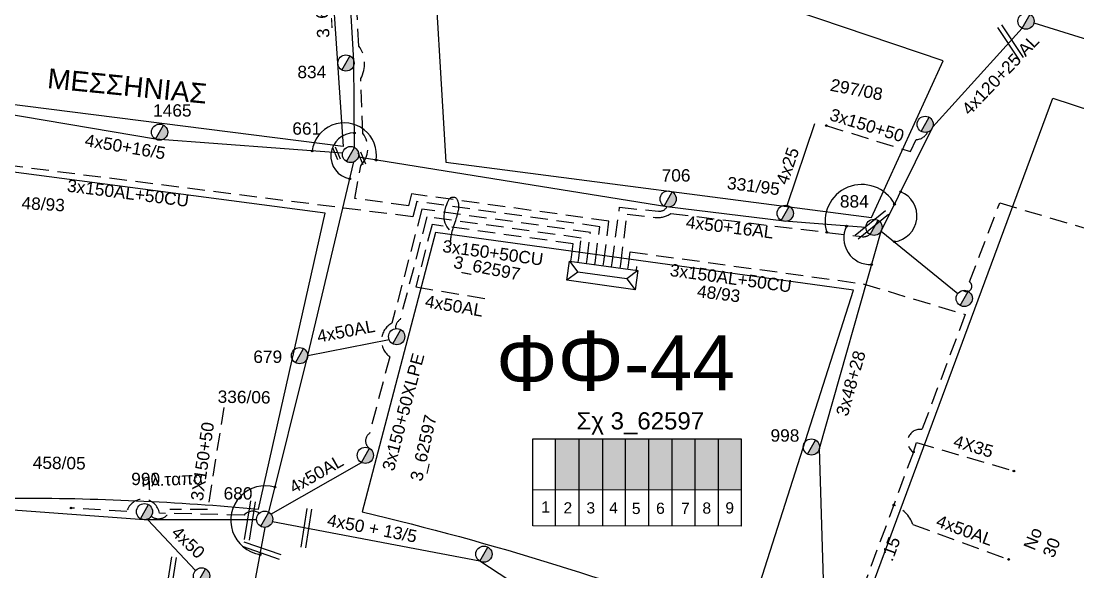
# Model space of a CAD drawing. Header units: millimetres. Extents: x 1421 to 7616, y 908 to 2861.
# Drawn here: x 5913.5 to 6067.1, y 2390.4 to 2470.5 of the extents above; entities that cross this region are included whole.
import ezdxf
from ezdxf.enums import TextEntityAlignment as Align

# ---------------------------------------------------------------- set-up
doc = ezdxf.new("R2010")
doc.units = ezdxf.units.MM
doc.linetypes.add('DASHED', pattern=[19.05, 12.7, -6.35])
for name, color, linetype, lineweight in [('3x150+50', 7, 'Continuous', 30), ('3x150+50 XLPE', 7, 'SYN_LINE', 30), ('3x48+28', 7, 'Continuous', 30), ('4X35', 7, 'DASHED', 30), ('4x50 + 13_5', 7, 'SYN_LINE', 30), ('4x50+16_5', 7, 'Continuous', 30), ('Άγνωστα', 7, 'Continuous', 30), ('Γυμνά εναέρια ΧΤ (3Φ) 4x50AL', 7, 'Continuous', 30), ('Γυμνά εναέρια ΧΤ και ΦΟΠ (3Φ)   4x50+16AL', 7, 'Continuous', 30), ('Εναέρια παροχή ΧΤ 4x25', 7, 'SYN_LINE', 30), ('Καλώδια ΧΤ   3x150+50CU', 7, 'DASHED', 30), ('Καλώδια ΧΤ   3x150AL+50CU', 7, 'DASHED', 30), ('Συνεστραμμένα ΧΤ   4x120+25 AL', 7, 'SYN_LINE', 30), ('Υπόγεια Καλώδια Δικτύου ΧΤ   .15', 7, 'DASHED', 30), ('Υπόγεια καλώδια Παροχών ΧΤ   4x50AL', 7, 'DASHED', 30)]:
    doc.layers.add(name, color=color, linetype=linetype, lineweight=lineweight)
for name, color, linetype in [('Pillar OTE', 7, 'Continuous'), ('TEXT ΚΑΛΩΔΙΩΝ', 7, 'Continuous'), ('ΑΓΝΩΣΤΟ ΕΝΑΕΡΙΟ ΚΑΛΩΔΙΟ', 7, 'Continuous'), ('ΑΓΝΩΣΤΟ ΥΠΟΓΕΙΟ ΚΑΛΩΔΙΟ', 7, 'DASHED'), ('Μηχανική τομή', 7, 'Continuous'), ('Στύλος ΦΜ', 7, 'Continuous'), ('Στύλος ΦΜ @ 1', 7, 'Continuous'), ('Συνδέσεις', 7, 'Continuous'), ('Τομή', 7, 'Continuous'), ('Υποσταθμός πόλεως', 7, 'Continuous'), ('Υπόβαθρο ΔΕΗ', 7, 'Continuous')]:
    doc.layers.add(name, color=color, linetype=linetype)
doc.styles.add('arial', font='ARIAL.TTF')
doc.styles.get("Standard").update_dxf_attribs({"font": 'ARIAL.TTF', "height": 1.8})
doc.linetypes.add('SYN_LINE', pattern='A,0.5,-0.0001,["/\\/\\/\\/",Standard,S=0.1,R=0,X=0,Y=-0.05],-0.25', length=0.7501)

# ---------------------------------------------------------------- blocks, each defined once
blk = doc.blocks.new('ΥΠΑΡΧΩΝ ΤΣΙΜΕΝΤΕΝΙΟΣ ΣΤΥΛΟΣ')
at = {"layer": 'Στύλος ΦΜ'}
blk.add_hatch(color=7, dxfattribs=at).paths.add_polyline_path([(-1.29, -2.28, 0.574793), (2.62, 0, 0.268822), (1.3, 2.27)])
at = {"layer": 'Στύλος ΦΜ', "color": 7}
blk.add_line((-1.29, -2.28), (1.3, 2.27), dxfattribs=at)
blk.add_circle((0, 0), 2.62, dxfattribs=at)
at = {"layer": 'Στύλος ΦΜ', "flags": 4}
for tag, p in [('ΑΡΙΘΜΟΣ', (-4.68, 8.05)), ('ΤΥΠΟΣ', (-4.91, 3.03))]:
    blk.add_attdef(tag, p, '', height=4, dxfattribs=at)
blk = doc.blocks.new('ΥΠΟΣΤΑΘΜΟΣ ΠΟΛΕΩΣ 9 ΑΝΑΧΩΡΗΣΕΩΝ')
at = {"layer": 'Υποσταθμός πόλεως', "ltscale": 40}
for p, q in [((-9.63, -2.82), (-9.63, -4)), ((-7.12, -2.82), (-7.12, -4)), ((-4.84, -2.82), (-4.84, -4)), ((-2.36, -2.82), (-2.36, -4)), ((0.09, -2.82), (0.09, -4)), ((2.55, -2.82), (2.55, -4)), ((5.02, -2.82), (5.02, -4)), ((7.48, -2.82), (7.48, -4)), ((9.61, -2.82), (9.61, -4))]:
    blk.add_line(p, q, dxfattribs=at)
blk.add_lwpolyline([(-10.02, 2.82), (10.02, 2.82), (10.02, -2.82), (-10.02, -2.82)], close=True, dxfattribs=at)
for points in [[(-7.21, 0), (-10.02, 2.82)], [(-10.02, -2.82), (-7.21, 0)], [(-7.21, 0), (7.21, 0)], [(7.21, 0), (10.02, 2.82)], [(10.02, -2.82), (7.21, 0)]]:
    blk.add_lwpolyline(points, dxfattribs=at)
at = {"layer": 'Υποσταθμός πόλεως', "linetype": 'SYN_LINE', "ltscale": 40, "flags": 1}
for tag, p in [('ΜΕΤΑΣΧΗΜΑΤΙΣΜΟΣ', (10.79, 1.71)), ('ΙΣΧΥΣ', (10.77, -1.08)), ('ΑΡΙΘΜΟΣ', (10.89, -3.8))]:
    blk.add_attdef(tag, p, '', height=1.8, dxfattribs=at)
blk = doc.blocks.new('_ΣΥΝΔΕΣΗ')
at = {"layer": 'Συνδέσεις', "linetype": 'SYN_LINE', "ltscale": 40}
blk.add_hatch(color=256, dxfattribs=at).paths.add_polyline_path([(0.5, -0.01, 1), (-0.5, -0.01, 1)])
at = {"layer": 'Συνδέσεις'}
blk.add_circle((0, -0.01), 0.5, dxfattribs=at)
blk = doc.blocks.new('ΤΟΜΗ')
at = {"layer": 'Τομή', "ltscale": 40}
for p, q in [((11.33, -0.65), (-11.4, -0.65)), ((11.33, -3.42), (-11.4, -3.42))]:
    blk.add_line(p, q, dxfattribs=at)
blk = doc.blocks.new('ΜΗΧΑΝΙΚΗ ΤΟΜΗ')
at = {"layer": 'Μηχανική τομή', "ltscale": 40}
for p, q in [((-3.79, 1.21), (3.79, 1.21)), ((3.79, -0.34), (-3.79, -0.34))]:
    blk.add_line(p, q, dxfattribs=at)

msp = doc.modelspace()

# ---------------------------------------------------------------- hatches: boundary and pattern name
at = {"layer": 'Καλώδια ΧΤ   3x150AL+50CU', "linetype": 'DASHED', "lineweight": -3, "ltscale": 0.2}
h = msp.add_hatch(color=6, dxfattribs=at)
h.dxf.hatch_style = 1
h.paths.add_polyline_path([(5994.61, 2409.71), (5991.17, 2409.71), (5991.17, 2402.35), (5994.61, 2402.34)])
h = msp.add_hatch(color=30, dxfattribs=at)
h.dxf.hatch_style = 1
h.paths.add_polyline_path([(5994.61, 2402.34), (5998.05, 2402.34), (5998.05, 2409.71), (5994.61, 2409.71)])
h = msp.add_hatch(color=1, dxfattribs=at)
h.dxf.hatch_style = 1
h.paths.add_polyline_path([(6001.35, 2409.71), (5998.05, 2409.71), (5998.05, 2402.34), (6001.34, 2402.34)])
h = msp.add_hatch(color=173, dxfattribs=at)
h.dxf.hatch_style = 1
h.paths.add_polyline_path([(6001.34, 2402.34), (6004.73, 2402.34), (6004.73, 2409.71), (6001.35, 2409.71)])
h = msp.add_hatch(color=27, dxfattribs=at)
h.dxf.hatch_style = 1
h.paths.add_polyline_path([(6004.73, 2402.34), (6008.13, 2402.33), (6008.13, 2409.71), (6004.73, 2409.71)])
h = msp.add_hatch(color=133, dxfattribs=at)
h.dxf.hatch_style = 1
h.paths.add_polyline_path([(6011.46, 2402.33), (6011.46, 2409.71), (6008.13, 2409.71), (6008.13, 2402.33)])
h = msp.add_hatch(color=151, dxfattribs=at)
h.dxf.hatch_style = 1
h.paths.add_polyline_path([(6014.85, 2409.71), (6011.46, 2409.71), (6011.46, 2402.33), (6014.85, 2402.33)])
h = msp.add_hatch(color=2, dxfattribs=at)
h.dxf.hatch_style = 1
h.paths.add_polyline_path([(6018.24, 2409.71), (6014.85, 2409.71), (6014.85, 2402.33), (6018.24, 2402.33)])
at = {"layer": 'Υπόβαθρο ΔΕΗ', "lineweight": -3, "ltscale": 0.1}
h = msp.add_hatch(color=256, dxfattribs=at)
h.dxf.hatch_style = 1
edge = h.paths.add_edge_path()
edge.add_spline(control_points=[(5691.94, 2442.28), (5692.16, 2442.58), (5694.87, 2446.18), (5700.26, 2453.48), (5706.97, 2462.99), (5711.5, 2468.97), (5713.29, 2471.32)], knot_values=[260.98887, 260.98887, 260.98887, 260.98887, 262.113706, 274.518577, 288.177921, 297.038871, 297.038871, 297.038871, 297.038871], degree=3, periodic=0)
edge.add_line((5713.29, 2471.32), (5712.02, 2472.42))
edge.add_spline(control_points=[(5712.02, 2472.42), (5711.88, 2472.24), (5711.75, 2472.06), (5710.37, 2470.25), (5709.13, 2468.61), (5706.68, 2465.33), (5705.47, 2463.67), (5702.37, 2459.38), (5700.49, 2456.74), (5697.1, 2452.03), (5695.58, 2449.96), (5692.92, 2446.37), (5691.78, 2444.85), (5690.64, 2443.33)], knot_values=[261.050003, 261.050003, 261.050003, 261.050003, 261.732834, 261.732834, 267.859852, 267.859852, 273.986871, 273.986871, 283.703429, 283.703429, 291.439526, 291.439526, 297.142348, 297.142348, 297.142348, 297.142348], degree=3, periodic=0)
edge.add_line((5690.64, 2443.33), (5691.94, 2442.28))
edge = h.paths.add_edge_path()
edge.add_spline(control_points=[(5735.17, 2499.23), (5735.83, 2500.01), (5738.55, 2503.27), (5744.03, 2509.97), (5749.33, 2515.89), (5752.46, 2519.4), (5752.66, 2519.62)], knot_values=[332.50931, 332.50931, 332.50931, 332.50931, 335.550703, 345.259731, 358.48712, 359.372362, 359.372362, 359.372362, 359.372362], degree=3, periodic=0)
edge.add_spline(control_points=[(5752.66, 2519.62), (5754.61, 2521.81), (5756.55, 2524), (5758.51, 2526.17)], knot_values=[359.372362, 359.372362, 359.372362, 359.372362, 368.154974, 368.154974, 368.154974, 368.154974], degree=3, periodic=0)
edge.add_line((5758.51, 2526.17), (5757.44, 2527.47))
edge.add_spline(control_points=[(5757.44, 2527.47), (5756.82, 2526.79), (5756.2, 2526.1), (5754.22, 2523.88), (5752.85, 2522.35), (5751.49, 2520.82)], knot_values=[359.492505, 359.492505, 359.492505, 359.492505, 362.259038, 362.259038, 368.403252, 368.403252, 368.403252, 368.403252], degree=3, periodic=0)
edge.add_spline(control_points=[(5751.49, 2520.82), (5751.41, 2520.73), (5751.32, 2520.63), (5749.79, 2518.91), (5748.34, 2517.29), (5745.75, 2514.36), (5744.6, 2513.06), (5742.33, 2510.43), (5741.21, 2509.1), (5738.58, 2505.94), (5737.07, 2504.11), (5735.03, 2501.66), (5734.5, 2501.02), (5733.97, 2500.39)], knot_values=[332.62243, 332.62243, 332.62243, 332.62243, 333.004816, 333.004816, 339.531417, 339.531417, 344.713491, 344.713491, 349.895565, 349.895565, 357.003007, 357.003007, 359.492505, 359.492505, 359.492505, 359.492505], degree=3, periodic=0)
edge.add_line((5733.97, 2500.39), (5735.17, 2499.23))
edge = h.paths.add_edge_path()
edge.add_spline(control_points=[(5896.61, 2646.8), (5901.45, 2651.15), (5906.27, 2655.53), (5910.89, 2660.11)], knot_values=[551.674484, 551.674484, 551.674484, 551.674484, 571.199355, 571.199355, 571.199355, 571.199355], degree=3, periodic=0)
edge.add_spline(control_points=[(5910.89, 2660.11), (5910.91, 2660.13), (5912.76, 2661.95), (5914.57, 2663.81), (5916.34, 2665.68)], knot_values=[571.199355, 571.199355, 571.199355, 571.199355, 571.281656, 578.987754, 578.987754, 578.987754, 578.987754], degree=3, periodic=0)
edge.add_spline(control_points=[(5916.34, 2665.68), (5917.15, 2666.53), (5917.96, 2667.39), (5918.76, 2668.26)], knot_values=[578.987754, 578.987754, 578.987754, 578.987754, 582.527531, 582.527531, 582.527531, 582.527531], degree=3, periodic=0)
edge.add_line((5918.76, 2668.26), (5917.63, 2669.49))
edge.add_spline(control_points=[(5917.63, 2669.49), (5916.8, 2668.6), (5915.97, 2667.71), (5915.14, 2666.83)], knot_values=[579.000974, 579.000974, 579.000974, 579.000974, 582.663195, 582.663195, 582.663195, 582.663195], degree=3, periodic=0)
edge.add_spline(control_points=[(5915.14, 2666.83), (5914.92, 2666.6), (5914.69, 2666.37), (5912.47, 2664.04), (5910.44, 2661.99), (5907.86, 2659.47), (5907.34, 2658.98), (5906.83, 2658.48)], knot_values=[567.142828, 567.142828, 567.142828, 567.142828, 568.110213, 568.110213, 576.851211, 576.851211, 579.000974, 579.000974, 579.000974, 579.000974], degree=3, periodic=0)
edge.add_spline(control_points=[(5906.83, 2658.48), (5904.73, 2656.47), (5902.6, 2654.49), (5897.77, 2650.08), (5895.06, 2647.65), (5891.3, 2644.28), (5890.25, 2643.34), (5889.21, 2642.4)], knot_values=[543.23113, 543.23113, 543.23113, 543.23113, 552.002269, 552.002269, 562.923172, 562.923172, 567.142828, 567.142828, 567.142828, 567.142828], degree=3, periodic=0)
edge.add_line((5889.21, 2642.4), (5890.25, 2641.1))
edge.add_spline(control_points=[(5890.25, 2641.1), (5891.65, 2642.35), (5893.76, 2644.25), (5895.88, 2646.15), (5896.61, 2646.8)], knot_values=[543.137533, 543.137533, 543.137533, 543.137533, 548.757021, 551.674464, 551.674464, 551.674464, 551.674464], degree=3, periodic=0)
edge.add_spline(control_points=[(5896.61, 2646.8), (5896.61, 2646.8), (5896.61, 2646.8), (5896.61, 2646.8)], knot_values=[551.674464, 551.674464, 551.674464, 551.674464, 551.674484, 551.674484, 551.674484, 551.674484], degree=3, periodic=0)
edge = h.paths.add_edge_path()
edge.add_spline(control_points=[(5952.15, 2709.84), (5953.69, 2712.08), (5956.79, 2716.68), (5959.77, 2721.36), (5961.25, 2723.76)], knot_values=[635.891223, 635.891223, 635.891223, 635.891223, 644.044754, 652.524779, 652.524779, 652.524779, 652.524779], degree=3, periodic=0)
edge.add_spline(control_points=[(5961.25, 2723.76), (5961.27, 2723.79), (5961.29, 2723.82), (5961.3, 2723.85)], knot_values=[652.524779, 652.524779, 652.524779, 652.524779, 652.626047, 652.626047, 652.626047, 652.626047], degree=3, periodic=0)
edge.add_spline(control_points=[(5961.3, 2723.85), (5961.75, 2724.57), (5962.19, 2725.3), (5962.63, 2726.03)], knot_values=[652.626047, 652.626047, 652.626047, 652.626047, 655.179142, 655.179142, 655.179142, 655.179142], degree=3, periodic=0)
edge.add_line((5962.63, 2726.03), (5961.16, 2726.81))
edge.add_spline(control_points=[(5961.16, 2726.81), (5960.75, 2726.14), (5960.34, 2725.47), (5959.93, 2724.81)], knot_values=[652.722274, 652.722274, 652.722274, 652.722274, 655.080982, 655.080982, 655.080982, 655.080982], degree=3, periodic=0)
edge.add_spline(control_points=[(5959.88, 2724.73), (5957.98, 2721.64), (5956.02, 2718.58), (5952.94, 2713.96), (5951.87, 2712.37), (5950.78, 2710.79)], knot_values=[635.895337, 635.895337, 635.895337, 635.895337, 646.850294, 646.850294, 652.628958, 652.628958, 652.628958, 652.628958], degree=3, periodic=0)
edge.add_spline(control_points=[(5950.78, 2710.79), (5948.44, 2707.41), (5946.04, 2704.07), (5943.58, 2700.77)], knot_values=[623.496411, 623.496411, 623.496411, 623.496411, 635.895317, 635.895317, 635.895317, 635.895317], degree=3, periodic=0)
edge.add_spline(control_points=[(5943.58, 2700.77), (5942.78, 2699.69), (5941.97, 2698.62), (5941.16, 2697.56)], knot_values=[619.46154, 619.46154, 619.46154, 619.46154, 623.496411, 623.496411, 623.496411, 623.496411], degree=3, periodic=0)
edge.add_line((5941.16, 2697.56), (5942.41, 2696.44))
edge.add_spline(control_points=[(5942.41, 2696.44), (5943.23, 2697.52), (5944.05, 2698.61), (5944.86, 2699.7)], knot_values=[619.321416, 619.321416, 619.321416, 619.321416, 623.404559, 623.404559, 623.404559, 623.404559], degree=3, periodic=0)
edge.add_spline(control_points=[(5944.86, 2699.7), (5945.68, 2700.79), (5948.15, 2704.15), (5950.56, 2707.54), (5952.15, 2709.84)], knot_values=[623.404559, 623.404559, 623.404559, 623.404559, 627.502698, 635.891223, 635.891223, 635.891223, 635.891223], degree=3, periodic=0)

# ---------------------------------------------------------------- linework, layer by layer
at = {"layer": '3x150+50', "color": 7, "linetype": 'DASHED', "lineweight": -3, "ltscale": 0.2}
for points in [[(6030.53, 2455.32), (6042.78, 2451.55), (6043.59, 2453.3, -0.450985)], [(6043.59, 2453.3), (6043.59, 2453.3, 0.297712), (6045.25, 2454.38, 6.200374)]]:
    msp.add_lwpolyline(points, format="xyb", dxfattribs=at)
at = {"layer": '3x150+50', "color": 62, "linetype": 'DASHED', "lineweight": -3, "ltscale": 0.2}
msp.add_lwpolyline([(5942.93, 2414.31), (5940.57, 2399.43), (5935.1, 2399.45, -0.558745), (5932.38, 2398.47, -5.181161)], format="xyb", dxfattribs=at)
at = {"layer": '3x150+50 XLPE', "color": 2, "linetype": 'DASHED', "lineweight": -3, "ltscale": 0.2}
msp.add_lwpolyline([(6000.64, 2435.16), (6001.57, 2442.41), (6005.66, 2441.95, 0.185745), (6007.93, 2442.54), (6035.74, 2439.16, 0.206353), (6036.89, 2439.5)], format="xyb", dxfattribs=at)
at = {"layer": '3x48+28', "color": 6, "lineweight": -3, "ltscale": 0.1}
msp.add_lwpolyline([(6030.51, 2376.44), (6029.53, 2408.35), (6038.52, 2439.98)], dxfattribs=at)
at = {"layer": '4X35', "color": 133, "lineweight": -3, "ltscale": 0.2}
msp.add_lwpolyline([(6043.19, 2407.81), (6043.67, 2409.21), (6057.81, 2405.04)], dxfattribs=at)
at = {"layer": '4x50 + 13_5', "color": 5, "lineweight": -3, "ltscale": 0.1}
msp.add_lwpolyline([(5961.95, 2452.13), (5961.82, 2464.77), (5960.85, 2481.36), (5958.12, 2499.93)], dxfattribs=at)
at = {"layer": '4x50 + 13_5', "color": 1, "lineweight": -3, "ltscale": 0.1}
msp.add_lwpolyline([(5980.17, 2391.92), (5949.99, 2397.65)], dxfattribs=at)
at = {"layer": '4x50+16_5', "color": 6, "lineweight": -3, "ltscale": 0.1}
msp.add_lwpolyline([(5960.2, 2451.3), (5933.01, 2453.34), (5907.44, 2457.65)], dxfattribs=at)
at = {"layer": '4x50+16_5', "color": 62, "lineweight": -3, "ltscale": 0.1}
msp.add_lwpolyline([(5937.5, 2341.99), (5942.46, 2361.97), (5948.95, 2396.85)], dxfattribs=at)
at = {"layer": 'Pillar OTE', "lineweight": -3, "ltscale": 40}
for points in [[(5987.84, 2397.07), (5987.84, 2409.71), (6018.17, 2409.71), (6018.17, 2397.04), (5987.84, 2397.07)], [(5991.17, 2397.07), (5991.17, 2409.71)], [(5994.61, 2397.06), (5994.61, 2409.71)], [(5998.05, 2397.06), (5998.05, 2409.71)], [(6001.34, 2397.06), (6001.35, 2409.71)], [(6004.73, 2397.05), (6004.73, 2409.71)], [(6008.13, 2397.05), (6008.13, 2409.71)], [(6011.46, 2397.05), (6011.46, 2409.71)], [(6014.85, 2397.04), (6014.85, 2409.71)], [(5987.84, 2402.35), (6018.17, 2402.32)]]:
    msp.add_lwpolyline(points, dxfattribs=at)
at = {"layer": 'Άγνωστα', "lineweight": -3}
msp.add_lwpolyline([(5975.76, 2440.15), (5975.36, 2440.64), (5975.11, 2441.14), (5974.98, 2441.64), (5974.96, 2442.15), (5975, 2442.63), (5975.1, 2443.08), (5975.22, 2443.49), (5975.35, 2443.84), (5975.47, 2444.12), (5975.56, 2444.34), (5975.64, 2444.51), (5975.71, 2444.63), (5975.78, 2444.72), (5975.84, 2444.78), (5975.9, 2444.82), (5975.96, 2444.84), (5976.03, 2444.87), (5976.1, 2444.89), (5976.17, 2444.9), (5976.25, 2444.91), (5976.33, 2444.91), (5976.4, 2444.91), (5976.48, 2444.9), (5976.55, 2444.87), (5976.61, 2444.84), (5976.67, 2444.8), (5976.72, 2444.75), (5976.77, 2444.69), (5976.81, 2444.62), (5976.86, 2444.54), (5976.89, 2444.46), (5976.93, 2444.37), (5976.96, 2444.27), (5976.99, 2444.17), (5977.01, 2444.07), (5977.03, 2443.95), (5977.05, 2443.83), (5977.06, 2443.71), (5977.06, 2443.58), (5977.06, 2443.44), (5977.05, 2443.29), (5977.03, 2443.14), (5977.01, 2442.97), (5976.98, 2442.8), (5976.93, 2442.61), (5976.89, 2442.41), (5976.83, 2442.2), (5976.76, 2441.97), (5976.68, 2441.73), (5976.6, 2441.47), (5976.51, 2441.21), (5976.42, 2440.94), (5976.33, 2440.67), (5976.25, 2440.4), (5976.17, 2440.14), (5976.1, 2439.89), (5976.04, 2439.66), (5976, 2439.44), (5975.96, 2439.24), (5975.93, 2439.05), (5975.91, 2438.89), (5975.89, 2438.74), (5975.88, 2438.62), (5975.87, 2438.52), (5975.86, 2438.43), (5975.86, 2438.37), (5975.85, 2438.33), (5975.85, 2438.3), (5975.85, 2438.28), (5975.85, 2438.27), (5975.85, 2438.26), (5975.85, 2438.26), (5975.85, 2438.26), (5975.85, 2438.26), (5975.85, 2438.26), (5975.85, 2438.26), (5975.85, 2438.26), (5975.85, 2438.26), (5975.85, 2438.26), (5975.85, 2438.26)], dxfattribs=at)
at = {"layer": 'ΑΓΝΩΣΤΟ ΕΝΑΕΡΙΟ ΚΑΛΩΔΙΟ', "color": 5, "lineweight": -3, "ltscale": 0.1}
msp.add_lwpolyline([(5949.46, 2399.05), (5955.13, 2421.85), (5961.82, 2450.03)], dxfattribs=at)
at = {"layer": 'ΑΓΝΩΣΤΟ ΕΝΑΕΡΙΟ ΚΑΛΩΔΙΟ', "color": 2, "linetype": 'SYN_LINE', "lineweight": -3, "ltscale": 15}
msp.add_lwpolyline([(6038.52, 2439.98), (6049.66, 2430.9)], dxfattribs=at)
at = {"layer": 'ΑΓΝΩΣΤΟ ΕΝΑΕΡΙΟ ΚΑΛΩΔΙΟ', "color": 62, "lineweight": -3, "ltscale": 0.1}
msp.add_lwpolyline([(5947.7, 2397.92), (5931.34, 2397.96), (5904.34, 2399.93)], dxfattribs=at)
at = {"layer": 'ΑΓΝΩΣΤΟ ΥΠΟΓΕΙΟ ΚΑΛΩΔΙΟ', "color": 6, "lineweight": -3, "ltscale": 0.2}
msp.add_lwpolyline([(5999.4, 2435.33), (6000.47, 2443.43)], dxfattribs=at)
msp.add_lwpolyline([(6000.47, 2443.43), (6006.13, 2442.86, 0.293514), (6007.35, 2443.48, 7.601516)], format="xyb", dxfattribs=at)
at = {"layer": 'ΑΓΝΩΣΤΟ ΥΠΟΓΕΙΟ ΚΑΛΩΔΙΟ', "color": 2, "lineweight": -3, "ltscale": 0.2}
msp.add_lwpolyline([(6050.44, 2431.34, 1.044288), (6051.36, 2432.57), (6055.75, 2444.07), (6073.95, 2438.67)], format="xyb", dxfattribs=at)
at = {"layer": 'ΑΓΝΩΣΤΟ ΥΠΟΓΕΙΟ ΚΑΛΩΔΙΟ', "color": 5, "lineweight": -3, "ltscale": 0.2}
msp.add_lwpolyline([(5945.89, 2398.63), (5933.58, 2398.9, 0.793797), (5928.81, 2399.17), (5920.72, 2399.66)], format="xyb", dxfattribs=at)
msp.add_arc((5947.14, 2397.53), 1.67, 55.4648, 138.7281, dxfattribs=at)
at = {"layer": 'Γυμνά εναέρια ΧΤ (3Φ) 4x50AL', "color": 5, "lineweight": -3, "ltscale": 0.1}
msp.add_lwpolyline([(5955.13, 2421.85), (5966.97, 2424.19)], dxfattribs=at)
at = {"layer": 'Γυμνά εναέρια ΧΤ (3Φ) 4x50AL', "color": 1, "lineweight": -3, "ltscale": 0.1}
msp.add_lwpolyline([(5949.78, 2398.78), (5962.93, 2406.3)], dxfattribs=at)
at = {"layer": 'Γυμνά εναέρια ΧΤ (3Φ) 4x50AL', "color": 62, "lineweight": -3, "ltscale": 0.1}
msp.add_lwpolyline([(5931.86, 2397.96), (5938.81, 2390.56)], dxfattribs=at)
at = {"layer": 'Γυμνά εναέρια ΧΤ και ΦΟΠ (3Φ)   4x50+16AL', "color": 6, "lineweight": -3, "ltscale": 0.1}
msp.add_lwpolyline([(6036.29, 2440.47), (6024.4, 2441.39), (6007.35, 2443.48), (5962.47, 2450.72)], dxfattribs=at)
at = {"layer": 'Γυμνά εναέρια ΧΤ και ΦΟΠ (3Φ)   4x50+16AL', "color": 1, "lineweight": -3, "ltscale": 0.1}
msp.add_lwpolyline([(6029.67, 2375.15), (6008.83, 2373.08), (5980.17, 2391.92)], dxfattribs=at)
at = {"layer": 'Εναέρια παροχή ΧΤ 4x25', "color": 7, "lineweight": -3, "ltscale": 15}
msp.add_lwpolyline([(6024.84, 2443.7), (6028.88, 2455.62)], dxfattribs=at)
at = {"layer": 'Καλώδια ΧΤ   3x150+50CU', "color": 30, "lineweight": -3, "ltscale": 0.2}
msp.add_lwpolyline([(5998.93, 2441.43), (5970.24, 2445.38), (5969.79, 2443.66), (5962, 2444.7), (5962.84, 2449.49, 0.367131), (5963.16, 2454.19), (5962.84, 2462.16, 0.288634), (5962.57, 2466.89), (5961.9, 2479.7, 0.239851), (5961.47, 2483.78), (5959.28, 2497.93, 0.414138), (5958.82, 2500.31)], format="xyb", dxfattribs=at)
at = {"layer": 'Καλώδια ΧΤ   3x150+50CU', "color": 1, "lineweight": -3, "ltscale": 0.2}
for points in [[(5996.24, 2439.78), (5971.73, 2443.16), (5967.38, 2426.56)], [(5995.75, 2435.84), (5996.24, 2439.78)]]:
    msp.add_lwpolyline(points, dxfattribs=at)
at = {"layer": 'Καλώδια ΧΤ   3x150+50CU', "color": 5, "lineweight": -3, "ltscale": 0.2}
msp.add_lwpolyline([(5994.9, 2438.96), (5972.47, 2442.05), (5968.55, 2427.09, 0.253348), (5967.88, 2425.77)], format="xyb", dxfattribs=at)
at = {"layer": 'Καλώδια ΧΤ   3x150+50CU', "color": 27, "lineweight": -3, "ltscale": 0.2}
for points in [[(5993.72, 2438.11), (5973.21, 2440.93), (5970.84, 2431.86)], [(5993.48, 2436.16), (5993.72, 2438.11)]]:
    msp.add_lwpolyline(points, dxfattribs=at)
at = {"layer": 'Καλώδια ΧΤ   3x150+50CU', "color": 151, "lineweight": -3, "ltscale": 0.2}
msp.add_lwpolyline([(5996.97, 2435.67), (5997.59, 2440.61)], dxfattribs=at)
at = {"layer": 'Καλώδια ΧΤ   3x150+50CU', "color": 30, "lineweight": -3, "ltscale": 0.2}
msp.add_lwpolyline([(5998.19, 2435.5), (5998.93, 2441.43)], dxfattribs=at)
at = {"layer": 'Καλώδια ΧΤ   3x150+50CU', "color": 5, "lineweight": -3, "ltscale": 0.2}
msp.add_lwpolyline([(5994.53, 2436.01), (5994.9, 2438.96)], dxfattribs=at)
at = {"layer": 'Καλώδια ΧΤ   3x150+50CU', "color": 1, "lineweight": -3, "ltscale": 0.2}
msp.add_lwpolyline([(5967.38, 2426.56, 0.557482), (5967.05, 2421.69), (5964.11, 2410.52, 0.516574), (5964.1, 2408.35, 5.732339)], format="xyb", dxfattribs=at)
at = {"layer": 'Καλώδια ΧΤ   3x150AL+50CU', "color": 151, "lineweight": -3, "ltscale": 0.2}
msp.add_lwpolyline([(5997.59, 2440.61), (5970.98, 2444.27), (5970.4, 2442.04), (5907.69, 2450.02), (5908.62, 2431.11, -0.498102), (5909.31, 2429.95)], format="xyb", dxfattribs=at)
at = {"layer": 'Καλώδια ΧΤ   3x150AL+50CU', "color": 133, "lineweight": -3, "ltscale": 0.2}
for points in [[(6001.76, 2435), (6002.01, 2436.96)], [(6002.01, 2436.96), (6035.88, 2432.3)]]:
    msp.add_lwpolyline(points, dxfattribs=at)
msp.add_lwpolyline([(6035.88, 2432.3), (6050.73, 2427.84), (6044.45, 2411.09, 0.814711), (6043.19, 2407.81, -7.542466)], format="xyb", dxfattribs=at)
at = {"layer": 'Συνεστραμμένα ΧΤ   4x120+25 AL', "color": 2, "linetype": 'SYN_LINE', "lineweight": -3, "ltscale": 15}
msp.add_lwpolyline([(6038.52, 2439.98), (6046.04, 2455.16), (6058.99, 2469.5)], dxfattribs=at)
at = {"layer": 'Συνεστραμμένα ΧΤ   4x120+25 AL', "color": 85, "lineweight": -3, "ltscale": 15}
msp.add_lwpolyline([(6060.72, 2470.29), (6100.28, 2457.98), (6136.33, 2449.19)], dxfattribs=at)
at = {"layer": 'Υπόβαθρο ΔΕΗ', "lineweight": -3, "ltscale": 0.1}
for points in [[(5907.51, 2458.97), (5906.38, 2472.81), (5957.72, 2490.17), (5960.3, 2452.29), (5907.51, 2458.97)], [(6032.34, 2375.2), (6063.49, 2459.33)], [(6063.49, 2459.33), (6126.64, 2438.62)]]:
    msp.add_lwpolyline(points, dxfattribs=at)
msp.add_lwpolyline([(5975.2, 2450.02), (6037.11, 2441.94), (6047.53, 2464.74), (5978.52, 2488.14), (5973.11, 2485)], close=True, dxfattribs=at)
for points in [[(5947.98, 2399.5), (5957.69, 2442.56), (5908.29, 2449.06), (5912.36, 2401.12, -0.023363), (5947.98, 2399.5, 3.352383)], [(6018.7, 2381.82), (6034.49, 2431.38), (5973.72, 2439.75), (5963.07, 2399.09, -0.034497), (6018.7, 2381.82, -3.407132)]]:
    msp.add_lwpolyline(points, format="xyb", dxfattribs=at)
at = {"layer": 'Υπόβαθρο ΔΕΗ', "lineweight": -3}
for centre, radius, start, end in [((5960.43, 2451.03), 4.7, 351.1595, 172.5844), ((5961.85, 2450.89), 3.36, 88.7206, 259.6296), ((6035.71, 2441.39), 5.36, 27.7965, 197.3757), ((6039.91, 2442.18), 3.8, 278.0509, 67.7053), ((6036.92, 2438.95), 3.85, 153.2571, 273.1838), ((5948.99, 2397.87), 5.04, 74.0698, 261.1199)]:
    msp.add_arc(centre, radius, start, end, dxfattribs=at)
at = {"layer": 'Υπόβαθρο ΔΕΗ', "lineweight": -3, "ltscale": 0.1}
msp.add_open_spline([(5490.15, 2288.88), (5490.87, 2288.89), (5491.59, 2288.89), (5493.74, 2288.91), (5495.17, 2288.94), (5497.8, 2289.06), (5499.01, 2289.16), (5501.43, 2289.43), (5502.64, 2289.61), (5506.25, 2290.26), (5508.65, 2290.84), (5512.66, 2292.01), (5514.29, 2292.54), (5517.52, 2293.68), (5519.13, 2294.29), (5522.16, 2295.48), (5523.59, 2296.04), (5526.43, 2297.19), (5527.84, 2297.77), (5531.22, 2299.21), (5533.17, 2300.07), (5537.38, 2302.06), (5539.62, 2303.21), (5543.68, 2305.4), (5545.51, 2306.42), (5549.13, 2308.49), (5550.92, 2309.55), (5554.75, 2311.89), (5556.78, 2313.17), (5560.79, 2315.82), (5562.77, 2317.19), (5567.67, 2320.66), (5570.58, 2322.79), (5575.52, 2326.44), (5577.55, 2327.95), (5581.62, 2330.97), (5583.65, 2332.48), (5588.68, 2336.28), (5591.67, 2338.58), (5598.59, 2344.11), (5602.49, 2347.39), (5608.23, 2352.48), (5610.13, 2354.22), (5613.89, 2357.75), (5615.76, 2359.55), (5619.45, 2363.1), (5621.27, 2364.86), (5624.93, 2368.37), (5626.76, 2370.11), (5632.27, 2375.34), (5635.92, 2378.82), (5643.08, 2385.93), (5646.58, 2389.55), (5651.44, 2394.94), (5652.91, 2396.62), (5655.79, 2400.04), (5657.21, 2401.77), (5660.34, 2405.66), (5662.06, 2407.82), (5665.07, 2411.57), (5666.36, 2413.16), (5668.97, 2416.32), (5670.28, 2417.89), (5674.21, 2422.59), (5676.83, 2425.71), (5681.95, 2432.03), (5684.46, 2435.23), (5689.33, 2441.58), (5691.7, 2444.73), (5695.58, 2449.96), (5697.1, 2452.03), (5700.49, 2456.74), (5702.37, 2459.38), (5705.47, 2463.67), (5706.68, 2465.33), (5709.13, 2468.61), (5710.37, 2470.25), (5712.95, 2473.64), (5714.3, 2475.4), (5717.12, 2479.13), (5718.6, 2481.1), (5721.58, 2485.06), (5723.08, 2487.04), (5725.79, 2490.5), (5726.99, 2491.99), (5729.41, 2494.94), (5730.63, 2496.4), (5733.09, 2499.34), (5734.33, 2500.82), (5737.07, 2504.11), (5738.58, 2505.94), (5741.21, 2509.1), (5742.33, 2510.43), (5744.6, 2513.06), (5745.75, 2514.36), (5748.34, 2517.29), (5749.79, 2518.91), (5752.68, 2522.16), (5754.13, 2523.79), (5757.7, 2527.77), (5759.83, 2530.12), (5764.18, 2534.75), (5766.39, 2537.04), (5770.79, 2541.41), (5772.97, 2543.51), (5777.38, 2547.56), (5779.6, 2549.52), (5784.09, 2553.37), (5786.36, 2555.25), (5790.16, 2558.45), (5791.71, 2559.76), (5796.3, 2563.73), (5799.3, 2566.46), (5804.09, 2570.87), (5805.89, 2572.53), (5809.47, 2575.86), (5811.26, 2577.53), (5814.81, 2580.89), (5816.58, 2582.59), (5819.71, 2585.52), (5821.06, 2586.76), (5823.79, 2589.2), (5825.17, 2590.39), (5829.37, 2593.93), (5832.21, 2596.22), (5837.56, 2600.43), (5840.06, 2602.37), (5847.53, 2608.18), (5852.48, 2612.08), (5859.87, 2617.94), (5862.33, 2619.89), (5867.22, 2623.78), (5869.66, 2625.74), (5874.38, 2629.59), (5876.68, 2631.48), (5883.47, 2637.25), (5887.9, 2641.23), (5895.06, 2647.65), (5897.77, 2650.08), (5903.13, 2654.98), (5905.78, 2657.45), (5910.44, 2661.99), (5912.47, 2664.04), (5916.47, 2668.23), (5918.44, 2670.36), (5923.54, 2676.01), (5926.63, 2679.56), (5932.68, 2686.77), (5935.64, 2690.43), (5943.95, 2701.09), (5949.13, 2708.22), (5956.03, 2718.6), (5958, 2721.68), (5961.43, 2727.24), (5962.91, 2729.71), (5965.83, 2734.76), (5967.26, 2737.34), (5970.15, 2742.52), (5971.59, 2745.12), (5974.04, 2749.35), (5975.01, 2750.98), (5976.99, 2754.21), (5977.99, 2755.81), (5980.6, 2759.91), (5982.22, 2762.38), (5985.47, 2767.32), (5987.1, 2769.78), (5990.87, 2775.45), (5993.01, 2778.66), (5997.27, 2785.09), (5999.39, 2788.31), (6002.94, 2793.69), (6004.36, 2795.85), (6007.22, 2800.17), (6008.66, 2802.33), (6011.42, 2806.35), (6012.74, 2808.21), (6015.43, 2811.88), (6016.82, 2813.69), (6019.65, 2817.26), (6021.08, 2819.02), (6023.91, 2822.44), (6025.3, 2824.1), (6028.08, 2827.44), (6029.46, 2829.11), (6033.67, 2834.11), (6036.54, 2837.41), (6040.6, 2841.67), (6041.65, 2842.74), (6043.78, 2844.84), (6044.85, 2845.87), (6046.01, 2846.99), (6046.09, 2847.07), (6046.18, 2847.15)], degree=3, knots=[0, 0, 0, 0, 2.166148, 2.166148, 6.498445, 6.498445, 10.265763, 10.265763, 14.03308, 14.03308, 21.567715, 21.567715, 26.783111, 26.783111, 31.998507, 31.998507, 36.609107, 36.609107, 41.219706, 41.219706, 47.702734, 47.702734, 55.361699, 55.361699, 61.656862, 61.656862, 67.952024, 67.952024, 75.225312, 75.225312, 82.498599, 82.498599, 93.336109, 93.336109, 100.938237, 100.938237, 108.540365, 108.540365, 119.906013, 119.906013, 135.262764, 135.262764, 143.046265, 143.046265, 150.829766, 150.829766, 158.421213, 158.421213, 166.01266, 166.01266, 181.195553, 181.195553, 196.378447, 196.378447, 203.139727, 203.139727, 209.901007, 209.901007, 218.17125, 218.17125, 224.294478, 224.294478, 230.417706, 230.417706, 242.664163, 242.664163, 254.910619, 254.910619, 266.752825, 266.752825, 274.488922, 274.488922, 284.205481, 284.205481, 290.332499, 290.332499, 296.459518, 296.459518, 303.102773, 303.102773, 310.521928, 310.521928, 317.941082, 317.941082, 323.632036, 323.632036, 329.322989, 329.322989, 335.111928, 335.111928, 342.21937, 342.21937, 347.401444, 347.401444, 352.583519, 352.583519, 359.110119, 359.110119, 365.636719, 365.636719, 375.115877, 375.115877, 384.595036, 384.595036, 393.595586, 393.595586, 402.417975, 402.417975, 411.240365, 411.240365, 417.351182, 417.351182, 429.572817, 429.572817, 436.920313, 436.920313, 444.267808, 444.267808, 451.615303, 451.615303, 457.062825, 457.062825, 462.510346, 462.510346, 473.405389, 473.405389, 482.870876, 482.870876, 501.801851, 501.801851, 511.190138, 511.190138, 520.578425, 520.578425, 529.535879, 529.535879, 547.450786, 547.450786, 558.371689, 558.371689, 569.292592, 569.292592, 578.03359, 578.03359, 586.774588, 586.774588, 600.952588, 600.952588, 615.130587, 615.130587, 641.674, 641.674, 652.706754, 652.706754, 661.38308, 661.38308, 670.280364, 670.280364, 679.177647, 679.177647, 684.825847, 684.825847, 690.474048, 690.474048, 699.322624, 699.322624, 708.1712, 708.1712, 719.749064, 719.749064, 731.326928, 731.326928, 739.082483, 739.082483, 746.838037, 746.838037, 753.616582, 753.616582, 760.393168, 760.393168, 767.169755, 767.169755, 773.671582, 773.671582, 780.173409, 780.173409, 793.177063, 793.177063, 797.627508, 797.627508, 802.077954, 802.077954, 802.435638, 802.435638, 802.435638, 802.435638], dxfattribs=at)
msp.add_spline([(5490.16, 2287.22), (5499.06, 2287.5), (5515.01, 2291.04), (5522.87, 2293.97), (5536.55, 2299.83), (5547.01, 2305.36), (5558.93, 2312.6), (5569, 2319.58), (5578.71, 2326.73), (5595.27, 2339.32), (5611.11, 2352.87), (5623.93, 2365.1), (5639.24, 2379.78), (5654.56, 2396), (5666.94, 2411.23), (5680.23, 2427.26), (5692.61, 2443.18), (5699.97, 2453.16), (5707.96, 2464.24), (5717.67, 2477.08), (5726.8, 2489.07), (5737.12, 2501.56), (5743.34, 2509.03), (5752.07, 2518.96), (5762.51, 2530.53), (5776.67, 2544.64), (5783.85, 2550.96), (5794.53, 2559.98), (5805.14, 2569.57), (5813.96, 2577.8), (5823.23, 2586.46), (5844.27, 2603.53), (5862.79, 2618.13), (5880.4, 2632.45), (5894.43, 2644.85), (5910.95, 2660.17), (5923.63, 2673.64), (5937.53, 2690.18), (5947.29, 2703), (5956.7, 2716.61), (5966.6, 2732.78), (5975.58, 2748.67), (5983.92, 2761.92), (5995.53, 2779.46), (6005.65, 2794.78), (6016.35, 2810.29), (6027.52, 2824.16), (6041.87, 2840.57), (6047.34, 2845.95)], degree=3, dxfattribs=at)
at = {"layer": 'Υπόγεια Καλώδια Δικτύου ΧΤ   .15', "color": 133, "lineweight": -3, "ltscale": 0.2}
msp.add_lwpolyline([(6043.19, 2407.81), (6032.39, 2378.65, 0.50138), (6028.46, 2374.78), (6025.11, 2364.03), (6011.5, 2369.11, -0.295827), (6005.71, 2371.48), (5996.06, 2374.69), (5984.78, 2378.56), (5968.3, 2383.28)], format="xyb", dxfattribs=at)
at = {"layer": 'Υπόγεια καλώδια Παροχών ΧΤ   4x50AL', "color": 27, "lineweight": -3, "ltscale": 0.2}
msp.add_lwpolyline([(5970.84, 2431.86), (5980.87, 2430.17)], dxfattribs=at)
at = {"layer": 'Υπόγεια καλώδια Παροχών ΧΤ   4x50AL', "color": 133, "lineweight": -3, "ltscale": 0.2}
msp.add_lwpolyline([(6040.34, 2400.1, -0.216151), (6043.13, 2397.26), (6057.04, 2392.18)], format="xyb", dxfattribs=at)

# ---------------------------------------------------------------- block references
at = {"layer": 'Μηχανική τομή', "lineweight": -3, "xscale": 0.2499999999999672, "yscale": 0.2499999999999672, "zscale": 0.2499999999999672, "rotation": 112.4884895442072}
for p in [(5959.42, 2451.34), (5963.09, 2450.6)]:
    msp.add_blockref('ΜΗΧΑΝΙΚΗ ΤΟΜΗ', p, dxfattribs=at)
at = {"layer": 'Στύλος ΦΜ @ 1', "lineweight": -3, "ltscale": 40}
ref = msp.add_blockref('ΥΠΑΡΧΩΝ ΤΣΙΜΕΝΤΕΝΙΟΣ ΣΤΥΛΟΣ', (6059.57, 2470.52), dxfattribs=dict(at, xscale=0.4499999999998181, yscale=0.4499999999998181, zscale=0.4499999999998181))
ref.add_attrib('ΤΥΠΟΣ', '568', (6054.99, 2473.94), dxfattribs={"layer": 'Στύλος ΦΜ', "height": 1.8, "flags": 4})
ref = msp.add_blockref('ΥΠΑΡΧΩΝ ΤΣΙΜΕΝΤΕΝΙΟΣ ΣΤΥΛΟΣ', (5960.69, 2464.43), dxfattribs=dict(at, xscale=0.4499999999998181, yscale=0.4499999999998181, zscale=0.4499999999998181))
ref.add_attrib('ΤΥΠΟΣ', '834', (5953.63, 2462.23), dxfattribs={"layer": 'Στύλος ΦΜ', "height": 1.8, "flags": 4})
ref = msp.add_blockref('ΥΠΑΡΧΩΝ ΤΣΙΜΕΝΤΕΝΙΟΣ ΣΤΥΛΟΣ', (5933.59, 2454.37), dxfattribs=dict(at, xscale=0.4499999999998181, yscale=0.4499999999998181, zscale=0.4499999999998181))
ref.add_attrib('ΤΥΠΟΣ', '1465', (5932.65, 2456.63), dxfattribs={"layer": 'Στύλος ΦΜ', "height": 1.8, "flags": 4})
ref = msp.add_blockref('ΥΠΑΡΧΩΝ ΤΣΙΜΕΝΤΕΝΙΟΣ ΣΤΥΛΟΣ', (5961.36, 2451.11), dxfattribs=dict(at, xscale=0.4499999999998181, yscale=0.4499999999998181, zscale=0.4499999999998181))
ref.add_attrib('ΤΥΠΟΣ', '661', (5952.89, 2454), dxfattribs={"layer": 'Στύλος ΦΜ', "height": 1.8, "flags": 4})
at = {"layer": 'Στύλος ΦΜ @ 1', "lineweight": -3, "ltscale": 40, "xscale": 0.4499999999998181, "yscale": 0.4499999999998181, "zscale": 0.4499999999998181}
for p in [(6044.91, 2455.51), (6024.56, 2442.55), (6050.59, 2430.17), (5968.07, 2424.61), (5963.51, 2407.33), (5980.75, 2392.95), (5939.7, 2389.78)]:
    msp.add_blockref('ΥΠΑΡΧΩΝ ΤΣΙΜΕΝΤΕΝΙΟΣ ΣΤΥΛΟΣ', p, dxfattribs=at)
at = {"layer": 'Στύλος ΦΜ @ 1', "lineweight": -3, "ltscale": 40}
ref = msp.add_blockref('ΥΠΑΡΧΩΝ ΤΣΙΜΕΝΤΕΝΙΟΣ ΣΤΥΛΟΣ', (6007.54, 2444.64), dxfattribs=dict(at, xscale=0.4499999999998181, yscale=0.4499999999998181, zscale=0.4499999999998181))
ref.add_attrib('ΤΥΠΟΣ', '706', (6006.59, 2447.18), dxfattribs={"layer": 'Στύλος ΦΜ', "height": 1.8, "flags": 4})
ref = msp.add_blockref('ΥΠΑΡΧΩΝ ΤΣΙΜΕΝΤΕΝΙΟΣ ΣΤΥΛΟΣ', (6037.47, 2440.52), dxfattribs=dict(at, xscale=0.4499999999998181, yscale=0.4499999999998181, zscale=0.4499999999998181))
ref.add_attrib('ΤΥΠΟΣ', '884', (6032.51, 2443.4), dxfattribs={"layer": 'Στύλος ΦΜ', "height": 1.8, "flags": 4})
ref = msp.add_blockref('ΥΠΑΡΧΩΝ ΤΣΙΜΕΝΤΕΝΙΟΣ ΣΤΥΛΟΣ', (5953.95, 2421.84), dxfattribs=dict(at, xscale=0.4499999999998181, yscale=0.4499999999998181, zscale=0.4499999999998181))
ref.add_attrib('ΤΥΠΟΣ', '679', (5947.22, 2420.78), dxfattribs={"layer": 'Στύλος ΦΜ', "height": 1.8, "flags": 4})
ref = msp.add_blockref('ΥΠΑΡΧΩΝ ΤΣΙΜΕΝΤΕΝΙΟΣ ΣΤΥΛΟΣ', (6028.37, 2408.54), dxfattribs=dict(at, xscale=0.4499999999998181, yscale=0.4499999999998181, zscale=0.4499999999998181))
ref.add_attrib('ΤΥΠΟΣ', '998', (6022.42, 2409.32), dxfattribs={"layer": 'Στύλος ΦΜ', "height": 1.8, "flags": 4})
ref = msp.add_blockref('ΥΠΑΡΧΩΝ ΤΣΙΜΕΝΤΕΝΙΟΣ ΣΤΥΛΟΣ', (5931.4, 2399.13), dxfattribs=dict(at, xscale=0.4499999999998181, yscale=0.4499999999998181, zscale=0.4499999999998181))
ref.add_attrib('ΤΥΠΟΣ', '990', (5929.47, 2403), dxfattribs={"layer": 'Στύλος ΦΜ', "height": 1.8, "flags": 4})
ref = msp.add_blockref('ΥΠΑΡΧΩΝ ΤΣΙΜΕΝΤΕΝΙΟΣ ΣΤΥΛΟΣ', (5948.87, 2398.03), dxfattribs=dict(at, xscale=0.4499999999998181, yscale=0.4499999999998181, zscale=0.4499999999998181))
ref.add_attrib('ΤΥΠΟΣ', '680', (5942.9, 2400.89), dxfattribs={"layer": 'Στύλος ΦΜ', "height": 1.8, "flags": 4})
at = {"layer": 'Συνδέσεις', "lineweight": -3, "xscale": 0.25, "yscale": 0.25, "zscale": 0.25}
for p in [(6030.53, 2455.33), (5961.92, 2454.25), (5955.77, 2451.63), (5965.07, 2450.3), (5961.25, 2447.59), (6041.35, 2445.7), (6040.45, 2443.88), (6033.48, 2440.69), (6030.6, 2439.79), (6040.44, 2438.42), (6037.13, 2435.11), (6043.2, 2407.82), (6057.81, 2405.05), (5950.37, 2402.71), (6040.34, 2400.1), (5920.72, 2399.66), (5948.21, 2392.89), (6057.04, 2392.18)]:
    msp.add_blockref('_ΣΥΝΔΕΣΗ', p, dxfattribs=at)
at = {"layer": 'Τομή', "lineweight": -3}
for p, xscale, yscale, zscale, rotation in [((6056.86, 2467.13), 0.2499999999999999, 0.2499999999999999, 0.2499999999999999, 123.1617605857502), ((6037.46, 2440.5), 0.2499999999999999, 0.2499999999999999, 0.2499999999999999, 219.282618108497), ((5946.19, 2397.92), 0.2499999999999998, 0.2499999999999998, 0.2499999999999998, 81.12993233337505), ((5954.39, 2396.82), 0.2499999999999998, 0.2499999999999998, 0.2499999999999998, 81.12993233337505), ((5948.23, 2393.01), 0.2499999999999998, 0.2499999999999998, 0.2499999999999998, 160.941948051756), ((5934.73, 2389.8), 0.2499999999999998, 0.2499999999999998, 0.2499999999999998, 81.12993233337505)]:
    msp.add_blockref('ΤΟΜΗ', p, dxfattribs=dict(at, xscale=xscale, yscale=yscale, zscale=zscale, rotation=rotation))
at = {"layer": 'Υποσταθμός πόλεως', "lineweight": -3, "xscale": 0.4999999999999999, "yscale": 0.4999999999999999, "zscale": 0.4999999999999999, "rotation": 172.0595747063284}
msp.add_blockref('ΥΠΟΣΤΑΘΜΟΣ ΠΟΛΕΩΣ 9 ΑΝΑΧΩΡΗΣΕΩΝ', (5997.96, 2433.51), dxfattribs=at)

# ---------------------------------------------------------------- texts
at = {"lineweight": -3, "ltscale": 40, "insert": (5917.46, 2463.68), "char_height": 2.9, "width": 64.8866, "attachment_point": 1, "rotation": 354.3587, "style": 'arial'}
msp.add_mtext('ΜΕΣΣΗΝΙΑΣ', dxfattribs=at)
at = {"lineweight": -3, "ltscale": 30, "char_height": 1.63, "width": 11.2573, "attachment_point": 1}
for s, insert in [('1', (5989.09, 2400.63)), ('2', (5992.32, 2400.5)), ('3', (5995.65, 2400.5)), ('4', (5998.96, 2400.5)), ('5', (6002.26, 2400.42)), ('6', (6005.78, 2400.44)), ('7', (6009.41, 2400.44)), ('8', (6012.52, 2400.47)), ('9', (6015.85, 2400.5))]:
    msp.add_mtext(s, dxfattribs=dict(at, insert=insert))
at = {"layer": 'TEXT ΚΑΛΩΔΙΩΝ', "lineweight": -3, "ltscale": 0.1, "style": 'arial'}
for s, rotation, p in [('4x120+25 AL', 46.4249, (6055.84, 2462.73)), ('3x150+50', 342.9001, (6036.45, 2455.38)), ('4x50+16/5', 350.4346, (5928.6, 2452.26)), (' 4x25', 71.2703, (6024.78, 2449.13)), (' 3x150AL+50CU', 352.7464, (5928.67, 2445.54)), ('4x50+16AL', 352.997, (6016.5, 2440.54)), ('3x150+50CU', 352.1659, (5982.06, 2436.82)), (' 3x150AL+50CU', 352.1677, (6016.3, 2433.17)), (' 4x50AL', 350.4283, (5976.09, 2429.15)), (' 4x50AL', 10.8312, (5960.35, 2425.35)), (' 3x150+50XLPE', 75.2607, (5968.93, 2413.31)), ('3x48+28', 74.142, (6034.09, 2417.82)), ('3X150+50', 81.6539, (5939.82, 2406.45)), ('4X35', 343.5932, (6051.93, 2408.65)), (' 4x50AL', 29.7858, (5956.07, 2404.45)), ('4x50 + 13/5', 349.2578, (5964.5, 2396.73)), (' 4x50AL', 339.9161, (6050.33, 2396.55)), (' 4x50', 316.5359, (5937.51, 2394.91)), ('  .15', 69.674, (6039.65, 2393.06))]:
    msp.add_text(s, height=1.8, rotation=rotation, dxfattribs=at).set_placement(p, align=Align.MIDDLE_CENTER)
at = {"layer": 'Άγνωστα', "color": 7, "lineweight": -3, "char_height": 1.8, "attachment_point": 1}
for s, insert, width, rotation in [('3_62597', (5956.51, 2468.03), 4.551914400963142e-14, 93.1329), ('297/08', (6031.33, 2462.18), 4.551914400963142e-14, 349.085), ('331/95', (6016.24, 2447.91), 4.551914400963141e-14, 352.9201), ('3_62597', (5976.56, 2436.4), 4.551914400963142e-14, 349.085), ('3_62597', (5969.99, 2403.84), 4.551914400963142e-14, 77.2652)]:
    msp.add_mtext(s, dxfattribs=dict(at, insert=insert, width=width, rotation=rotation))
for s, insert, rotation in [('48/93', (5913.58, 2444.97), 356.8872), ('48/93', (6011.88, 2432.16), 352.8336), ('336/06', (5942.05, 2416.78), 359.1233), ('458/05', (5915.17, 2407.18), 359.1233)]:
    msp.add_mtext_dynamic_manual_height_columns(s, width=1.8, gutter_width=2.31, heights=[1.06], dxfattribs=dict(at, insert=insert, rotation=rotation))
at = {"layer": 'Άγνωστα', "color": 7, "lineweight": -3, "insert": (5994.21, 2413.6), "char_height": 2.5, "width": 4.551914400963142e-14, "attachment_point": 1}
msp.add_mtext('Σχ 3_62597', dxfattribs=at)
at = {"layer": 'Άγνωστα', "color": 7, "lineweight": -3}
note = msp.add_mtext_dynamic_manual_height_columns('ηλ.ταπα\\P', width=1.8, gutter_width=12.5, heights=[0.0453, 0], dxfattribs=dict(at, insert=(5916.61, 2403.96), char_height=1.8, attachment_point=1, rotation=2.4309))
for column, words in zip(note.columns.linked_columns, ['\\P']):
    column.text = words
note = msp.add_mtext_dynamic_manual_height_columns('No ', width=1.8, gutter_width=2.31, heights=[1.06, 0], dxfattribs=dict(at, insert=(6057.62, 2390.21), char_height=1.8, attachment_point=1, rotation=68.4825))
for column, words in zip(note.columns.linked_columns, ['30']):
    column.text = words
at = {"layer": 'Υπόβαθρο ΔΕΗ', "lineweight": -3, "insert": (5982.52, 2425.44), "char_height": 8, "width": 84.6573, "attachment_point": 1}
msp.add_mtext('Φ{\\H1.0833x;Φ}-44', dxfattribs=at)

doc.saveas('drawing.dxf')
